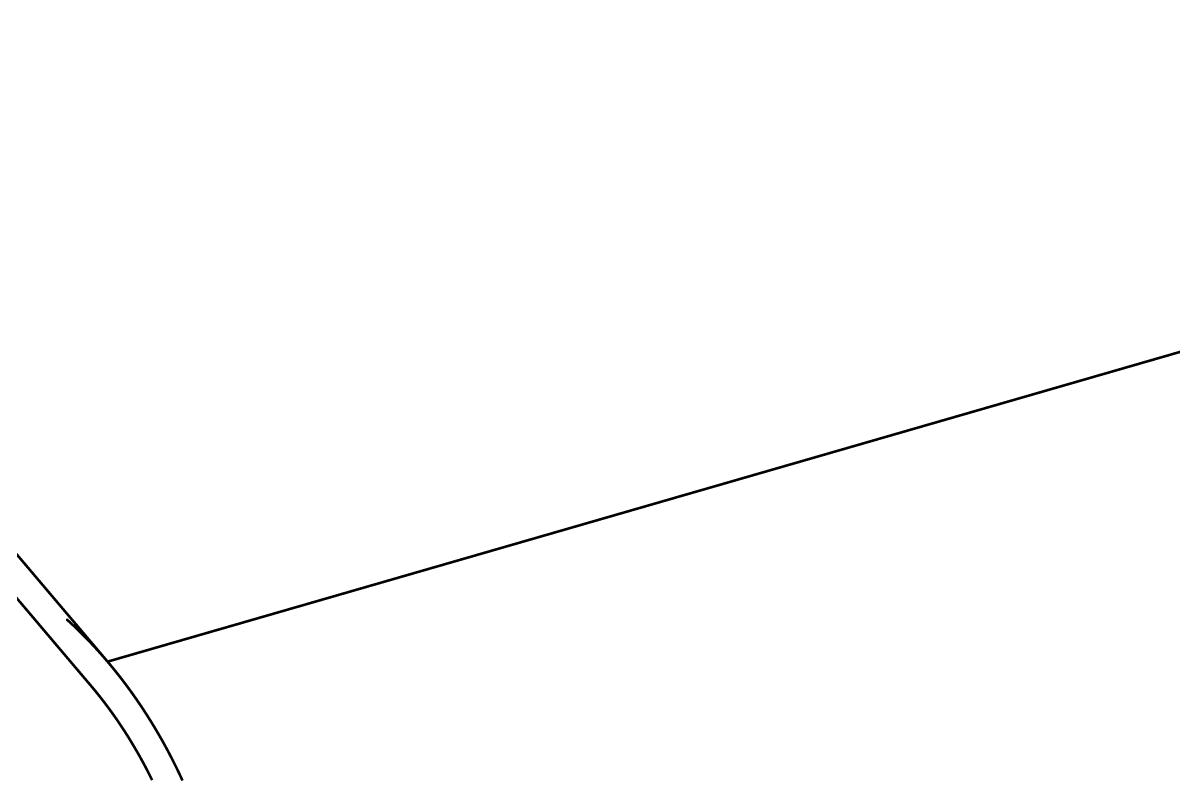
# Model space of a CAD drawing. Header units: millimetres. Extents: x 235 to 830, y 272 to 692.
# Drawn here: x 625.16 to 630.75, y 336.97 to 340.64 of the extents above; entities that cross this region are included whole.
import ezdxf

# ---------------------------------------------------------------- set-up
doc = ezdxf.new("R2010")
doc.units = ezdxf.units.MM
doc.layers.add('Mechanical1', color=6, linetype='Continuous')

msp = doc.modelspace()

# ---------------------------------------------------------------- linework, layer by layer
at = {"layer": 'Mechanical1', "const_width": 0.0127}
for points in [[(594.8736, 373.7829), (625.5665, 337.5323)], [(594.7972, 373.6603), (625.4862, 337.4142)], [(625.5665, 337.5323), (633.6087, 339.8557)], [(625.3699, 337.7359), (625.3867, 337.7205)], [(625.3867, 337.7205), (625.4034, 337.7049)], [(625.4034, 337.7049), (625.42, 337.689)], [(625.42, 337.689), (625.4365, 337.6729)], [(625.4365, 337.6729), (625.4529, 337.6565)], [(625.4529, 337.6565), (625.4692, 337.6398)], [(625.4692, 337.6398), (625.4853, 337.623)], [(625.4853, 337.623), (625.5014, 337.6058)], [(625.5014, 337.6058), (625.5173, 337.5884)], [(625.5173, 337.5884), (625.533, 337.5708)], [(625.533, 337.5708), (625.5487, 337.553)], [(625.5487, 337.553), (625.5642, 337.5349)], [(625.5642, 337.5349), (625.5796, 337.5166)], [(625.5796, 337.5166), (625.5948, 337.4981)], [(625.5948, 337.4981), (625.6099, 337.4794)], [(625.6099, 337.4794), (625.6248, 337.4605)], [(625.6248, 337.4605), (625.6396, 337.4413)], [(625.6396, 337.4413), (625.6542, 337.422)], [(625.4862, 337.4142), (625.5023, 337.395)], [(625.5023, 337.395), (625.5182, 337.3755)], [(625.5182, 337.3755), (625.5338, 337.3558)], [(625.6542, 337.422), (625.6687, 337.4024)], [(625.6687, 337.4024), (625.683, 337.3827)], [(625.683, 337.3827), (625.6972, 337.3627)], [(625.5338, 337.3558), (625.5492, 337.336)], [(625.5492, 337.336), (625.5644, 337.3159)], [(625.5644, 337.3159), (625.5805, 337.2939)], [(625.6972, 337.3627), (625.7111, 337.3426)], [(625.7111, 337.3426), (625.725, 337.3223)], [(625.725, 337.3223), (625.7386, 337.3018)], [(625.5805, 337.2939), (625.5964, 337.2718)], [(625.5964, 337.2718), (625.612, 337.2494)], [(625.7386, 337.3018), (625.7521, 337.2812)], [(625.7521, 337.2812), (625.7653, 337.2603)], [(625.7653, 337.2603), (625.7784, 337.2393)], [(625.612, 337.2494), (625.6285, 337.2251)], [(625.6285, 337.2251), (625.6447, 337.2006)], [(625.7784, 337.2393), (625.7914, 337.2182)], [(625.7914, 337.2182), (625.8041, 337.1969)], [(625.6447, 337.2006), (625.6617, 337.1741)], [(625.6617, 337.1741), (625.6794, 337.1455)], [(625.8041, 337.1969), (625.8166, 337.1754)], [(625.8166, 337.1754), (625.829, 337.1538)], [(625.829, 337.1538), (625.8411, 337.1321)], [(625.6794, 337.1455), (625.6977, 337.1149)], [(625.6977, 337.1149), (625.7166, 337.0822)], [(625.8411, 337.1321), (625.8531, 337.1102)], [(625.8531, 337.1102), (625.8648, 337.0882)], [(625.8648, 337.0882), (625.8764, 337.066)], [(625.8764, 337.066), (625.8877, 337.0437)], [(625.8877, 337.0437), (625.8989, 337.0213)], [(625.8989, 337.0213), (625.9098, 336.9988)], [(625.9098, 336.9988), (625.9205, 336.9762)], [(625.9205, 336.9762), (625.931, 336.9535)]]:
    msp.add_lwpolyline(points, dxfattribs=at)
at = {"layer": 'Mechanical1', "const_width": 0.00635}
for points in [[(625.3667, 337.7359, 1), (625.3731, 337.7359, 1)], [(625.3835, 337.7205, 1), (625.3899, 337.7205, 1)], [(625.3835, 337.7205, 1), (625.3899, 337.7205, 1)], [(625.4003, 337.7049, 1), (625.4066, 337.7049, 1)], [(625.4003, 337.7049, 1), (625.4066, 337.7049, 1)], [(625.4169, 337.689, 1), (625.4232, 337.689, 1)], [(625.4169, 337.689, 1), (625.4232, 337.689, 1)], [(625.4334, 337.6729, 1), (625.4397, 337.6729, 1)], [(625.4334, 337.6729, 1), (625.4397, 337.6729, 1)], [(625.4497, 337.6565, 1), (625.4561, 337.6565, 1)], [(625.4497, 337.6565, 1), (625.4561, 337.6565, 1)], [(625.466, 337.6398, 1), (625.4724, 337.6398, 1)], [(625.466, 337.6398, 1), (625.4724, 337.6398, 1)], [(625.4822, 337.623, 1), (625.4885, 337.623, 1)], [(625.4822, 337.623, 1), (625.4885, 337.623, 1)], [(625.4982, 337.6058, 1), (625.5045, 337.6058, 1)], [(625.4982, 337.6058, 1), (625.5045, 337.6058, 1)], [(625.5141, 337.5884, 1), (625.5204, 337.5884, 1)], [(625.5141, 337.5884, 1), (625.5204, 337.5884, 1)], [(625.5299, 337.5708, 1), (625.5362, 337.5708, 1)], [(625.5299, 337.5708, 1), (625.5362, 337.5708, 1)], [(625.5455, 337.553, 1), (625.5519, 337.553, 1)], [(625.5455, 337.553, 1), (625.5519, 337.553, 1)], [(625.561, 337.5349, 1), (625.5674, 337.5349, 1)], [(625.561, 337.5349, 1), (625.5674, 337.5349, 1)], [(625.5633, 337.5323, 1), (625.5696, 337.5323, 1)], [(625.5633, 337.5323, 1), (625.5696, 337.5323, 1)], [(625.5764, 337.5166, 1), (625.5827, 337.5166, 1)], [(625.5764, 337.5166, 1), (625.5827, 337.5166, 1)], [(625.5916, 337.4981, 1), (625.598, 337.4981, 1)], [(625.5916, 337.4981, 1), (625.598, 337.4981, 1)], [(625.6067, 337.4794, 1), (625.6131, 337.4794, 1)], [(625.6067, 337.4794, 1), (625.6131, 337.4794, 1)], [(625.6216, 337.4605, 1), (625.628, 337.4605, 1)], [(625.6216, 337.4605, 1), (625.628, 337.4605, 1)], [(625.6364, 337.4413, 1), (625.6428, 337.4413, 1)], [(625.6364, 337.4413, 1), (625.6428, 337.4413, 1)], [(625.483, 337.4142, 1), (625.4894, 337.4142, 1)], [(625.483, 337.4142, 1), (625.4894, 337.4142, 1)], [(625.4991, 337.395, 1), (625.5055, 337.395, 1)], [(625.4991, 337.395, 1), (625.5055, 337.395, 1)], [(625.515, 337.3755, 1), (625.5213, 337.3755, 1)], [(625.515, 337.3755, 1), (625.5213, 337.3755, 1)], [(625.6511, 337.422, 1), (625.6574, 337.422, 1)], [(625.6511, 337.422, 1), (625.6574, 337.422, 1)], [(625.6655, 337.4024, 1), (625.6719, 337.4024, 1)], [(625.6655, 337.4024, 1), (625.6719, 337.4024, 1)], [(625.6798, 337.3827, 1), (625.6862, 337.3827, 1)], [(625.6798, 337.3827, 1), (625.6862, 337.3827, 1)], [(625.5306, 337.3558, 1), (625.537, 337.3558, 1)], [(625.5306, 337.3558, 1), (625.537, 337.3558, 1)], [(625.546, 337.336, 1), (625.5524, 337.336, 1)], [(625.546, 337.336, 1), (625.5524, 337.336, 1)], [(625.5612, 337.3159, 1), (625.5675, 337.3159, 1)], [(625.5612, 337.3159, 1), (625.5675, 337.3159, 1)], [(625.694, 337.3627, 1), (625.7003, 337.3627, 1)], [(625.694, 337.3627, 1), (625.7003, 337.3627, 1)], [(625.708, 337.3426, 1), (625.7143, 337.3426, 1)], [(625.708, 337.3426, 1), (625.7143, 337.3426, 1)], [(625.7218, 337.3223, 1), (625.7281, 337.3223, 1)], [(625.7218, 337.3223, 1), (625.7281, 337.3223, 1)], [(625.5773, 337.2939, 1), (625.5837, 337.2939, 1)], [(625.5773, 337.2939, 1), (625.5837, 337.2939, 1)], [(625.5932, 337.2718, 1), (625.5996, 337.2718, 1)], [(625.5932, 337.2718, 1), (625.5996, 337.2718, 1)], [(625.7354, 337.3018, 1), (625.7418, 337.3018, 1)], [(625.7354, 337.3018, 1), (625.7418, 337.3018, 1)], [(625.7489, 337.2812, 1), (625.7552, 337.2812, 1)], [(625.7489, 337.2812, 1), (625.7552, 337.2812, 1)], [(625.7622, 337.2603, 1), (625.7685, 337.2603, 1)], [(625.7622, 337.2603, 1), (625.7685, 337.2603, 1)], [(625.6089, 337.2494, 1), (625.6152, 337.2494, 1)], [(625.6089, 337.2494, 1), (625.6152, 337.2494, 1)], [(625.6254, 337.2251, 1), (625.6317, 337.2251, 1)], [(625.6254, 337.2251, 1), (625.6317, 337.2251, 1)], [(625.7753, 337.2393, 1), (625.7816, 337.2393, 1)], [(625.7753, 337.2393, 1), (625.7816, 337.2393, 1)], [(625.7882, 337.2182, 1), (625.7945, 337.2182, 1)], [(625.7882, 337.2182, 1), (625.7945, 337.2182, 1)], [(625.6415, 337.2006, 1), (625.6479, 337.2006, 1)], [(625.6415, 337.2006, 1), (625.6479, 337.2006, 1)], [(625.6585, 337.1741, 1), (625.6649, 337.1741, 1)], [(625.6585, 337.1741, 1), (625.6649, 337.1741, 1)], [(625.8009, 337.1969, 1), (625.8073, 337.1969, 1)], [(625.8009, 337.1969, 1), (625.8073, 337.1969, 1)], [(625.8135, 337.1754, 1), (625.8198, 337.1754, 1)], [(625.8135, 337.1754, 1), (625.8198, 337.1754, 1)], [(625.8258, 337.1538, 1), (625.8321, 337.1538, 1)], [(625.8258, 337.1538, 1), (625.8321, 337.1538, 1)], [(625.6762, 337.1455, 1), (625.6826, 337.1455, 1)], [(625.6762, 337.1455, 1), (625.6826, 337.1455, 1)], [(625.6945, 337.1149, 1), (625.7009, 337.1149, 1)], [(625.6945, 337.1149, 1), (625.7009, 337.1149, 1)], [(625.838, 337.1321, 1), (625.8443, 337.1321, 1)], [(625.838, 337.1321, 1), (625.8443, 337.1321, 1)], [(625.8499, 337.1102, 1), (625.8563, 337.1102, 1)], [(625.8499, 337.1102, 1), (625.8563, 337.1102, 1)], [(625.7134, 337.0822, 1), (625.7198, 337.0822, 1)], [(625.7134, 337.0822, 1), (625.7198, 337.0822, 1)], [(625.7338, 337.0455, 1), (625.7401, 337.0455, 1)], [(625.7338, 337.0455, 1), (625.7401, 337.0455, 1)], [(625.8617, 337.0882, 1), (625.868, 337.0882, 1)], [(625.8617, 337.0882, 1), (625.868, 337.0882, 1)], [(625.8732, 337.066, 1), (625.8796, 337.066, 1)], [(625.8732, 337.066, 1), (625.8796, 337.066, 1)], [(625.8846, 337.0437, 1), (625.8909, 337.0437, 1)], [(625.8846, 337.0437, 1), (625.8909, 337.0437, 1)], [(625.7554, 337.0048, 1), (625.7617, 337.0048, 1)], [(625.7554, 337.0048, 1), (625.7617, 337.0048, 1)], [(625.8957, 337.0213, 1), (625.902, 337.0213, 1)], [(625.8957, 337.0213, 1), (625.902, 337.0213, 1)], [(625.9066, 336.9988, 1), (625.913, 336.9988, 1)], [(625.9066, 336.9988, 1), (625.913, 336.9988, 1)], [(625.9173, 336.9762, 1), (625.9237, 336.9762, 1)], [(625.9173, 336.9762, 1), (625.9237, 336.9762, 1)]]:
    msp.add_lwpolyline(points, format="xyb", close=True, dxfattribs=at)
at = {"layer": 'Mechanical1', "const_width": 0.0127}
for points in [[(625.7166, 337.0822, -0.004504), (625.737, 337.0455)], [(625.737, 337.0455, -0.004899), (625.7586, 337.0048)], [(625.7586, 337.0048, -0.005724), (625.783, 336.9561)]]:
    msp.add_lwpolyline(points, format="xyb", dxfattribs=at)

doc.saveas('drawing.dxf')
